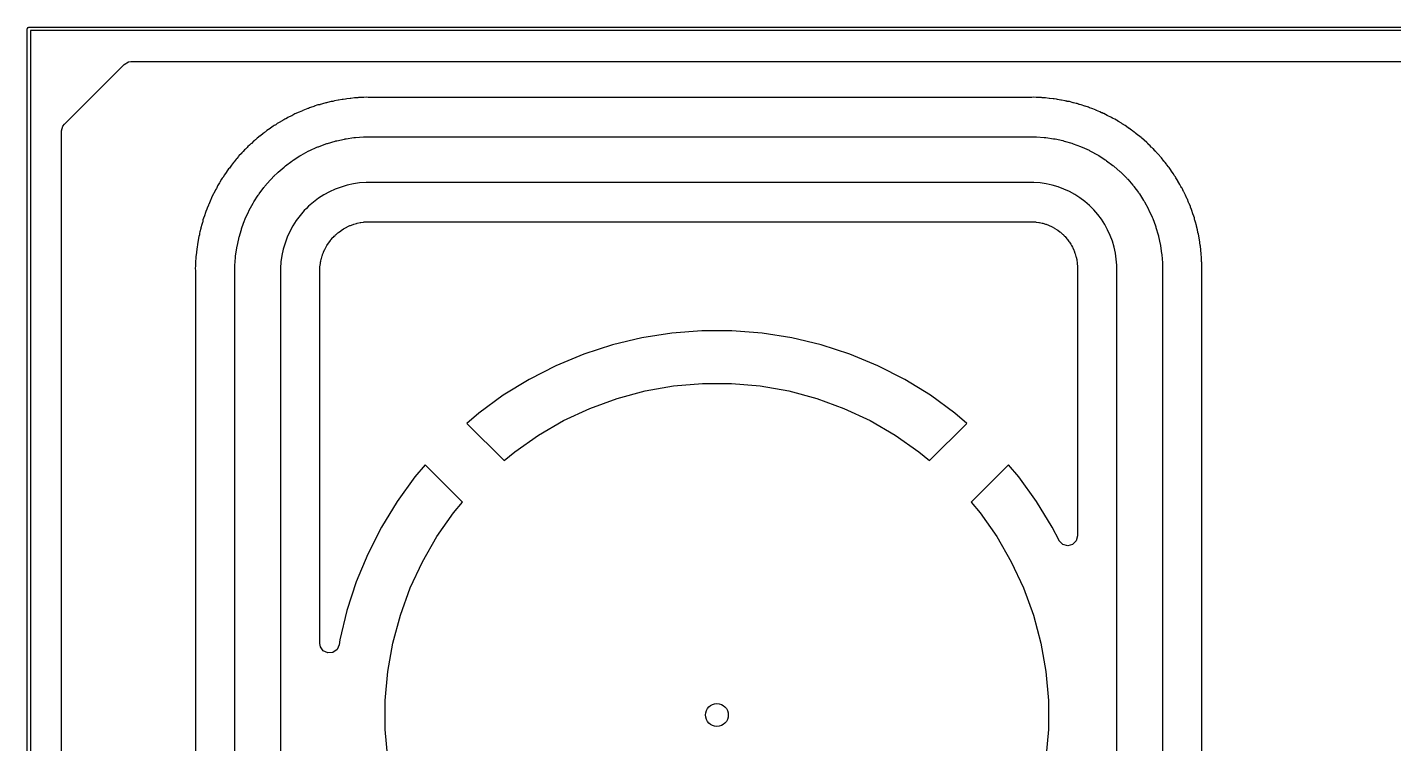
# Model space of a CAD drawing. Extents: x 2.78 to 5.89, y -4.63 to -2.07.
# Drawn here: x 2.778 to 3.601, y -2.5 to -2.068 of the extents above; entities that cross this region are included whole.
import ezdxf

# ---------------------------------------------------------------- set-up
doc = ezdxf.new("R2010")
doc.units = 0
doc.header["$MEASUREMENT"] = 0
doc.layers.add('BLACK', color=7, linetype='CONTINUOUS')

msp = doc.modelspace()

# ---------------------------------------------------------------- linework, layer by layer
at = {"layer": 'BLACK', "linetype": 'CONTINUOUS'}
for p, q in [((2.77808, -2.06894), (2.77816, -2.06857)), ((2.77808, -4.628), (2.77808, -2.06894)), ((2.77816, -2.06857), (2.77869, -2.06803)), ((2.77869, -2.06803), (2.77907, -2.06796)), ((2.77907, -2.06796), (5.8893, -2.06796)), ((2.78005, -2.06993), (2.78005, -4.62701)), ((5.88832, -2.06993), (2.78005, -2.06993)), ((2.80049, -2.12626), (2.83639, -2.09037)), ((2.83639, -2.09037), (2.83902, -2.08885)), ((2.83902, -2.08885), (2.84053, -2.08865)), ((2.84053, -2.08865), (5.82784, -2.08865)), ((2.95082, -2.11563), (2.94876, -2.11624)), ((2.95086, -2.11562), (2.95082, -2.11563)), ((2.95087, -2.11562), (2.95086, -2.11562)), ((2.95104, -2.11556), (2.95087, -2.11562)), ((2.95322, -2.11475), (2.95104, -2.11556)), ((2.95427, -2.11458), (2.95322, -2.11475)), ((2.95465, -2.11447), (2.95427, -2.11458)), ((2.95528, -2.11423), (2.95465, -2.11447)), ((2.95589, -2.11397), (2.95528, -2.11423)), ((2.95798, -2.11351), (2.95589, -2.11397)), ((2.95839, -2.11341), (2.95798, -2.11351)), ((2.96044, -2.11281), (2.95839, -2.11341)), ((2.9611, -2.11275), (2.96044, -2.11281)), ((2.9616, -2.11264), (2.9611, -2.11275)), ((2.96177, -2.11265), (2.9616, -2.11264)), ((2.96216, -2.11257), (2.96177, -2.11265)), ((2.96316, -2.11221), (2.96216, -2.11257)), ((2.96546, -2.11188), (2.96316, -2.11221)), ((2.96564, -2.11185), (2.96546, -2.11188)), ((2.96569, -2.11184), (2.96564, -2.11185)), ((2.96778, -2.11138), (2.96569, -2.11184)), ((2.96845, -2.11137), (2.96778, -2.11138)), ((2.96778, -2.11138), (2.96778, -2.11138)), ((2.9699, -2.11116), (2.96845, -2.11137)), ((2.97054, -2.11098), (2.9699, -2.11116)), ((2.97267, -2.11083), (2.97054, -2.11098)), ((2.97054, -2.11098), (2.97054, -2.11098)), ((2.97309, -2.11079), (2.97267, -2.11083)), ((2.97521, -2.11048), (2.97309, -2.11079)), ((2.97577, -2.11051), (2.97521, -2.11048)), ((2.97521, -2.11048), (2.97521, -2.11048)), ((2.97727, -2.1104), (2.97577, -2.11051)), ((2.97766, -2.11032), (2.97727, -2.1104)), ((2.97978, -2.1103), (2.97766, -2.11032)), ((2.97766, -2.11032), (2.97766, -2.11032)), ((2.98001, -2.11029), (2.97978, -2.1103)), ((2.98004, -2.11029), (2.98001, -2.11029)), ((2.98032, -2.11028), (2.98004, -2.11029)), ((2.98039, -2.11026), (2.98032, -2.11028)), ((2.98058, -2.11026), (2.98039, -2.11026)), ((2.98073, -2.11025), (2.98058, -2.11026)), ((2.98084, -2.11025), (2.98073, -2.11025)), ((2.98096, -2.11024), (2.98084, -2.11025)), ((2.98268, -2.11012), (2.98096, -2.11024)), ((2.98346, -2.11021), (2.98268, -2.11012)), ((2.98268, -2.11012), (2.98268, -2.11012)), ((2.98417, -2.11026), (2.98346, -2.11021)), ((2.98419, -2.11026), (2.98417, -2.11026)), ((2.98422, -2.11026), (2.98419, -2.11026)), ((2.98743, -2.11023), (2.98422, -2.11026)), ((2.98759, -2.11026), (2.98743, -2.11023)), ((2.98803, -2.11026), (2.98759, -2.11026)), ((3.37896, -2.11026), (2.98803, -2.11026)), ((3.37948, -2.11024), (3.37896, -2.11026)), ((3.37957, -2.11023), (3.37948, -2.11024)), ((3.38269, -2.11026), (3.37957, -2.11023)), ((3.37957, -2.11023), (3.37957, -2.11023)), ((3.37957, -2.11023), (3.37957, -2.11023)), ((3.37957, -2.11023), (3.37957, -2.11023)), ((3.38348, -2.11021), (3.38269, -2.11026)), ((3.38425, -2.11012), (3.38348, -2.11021)), ((3.3861, -2.11025), (3.38425, -2.11012)), ((3.38425, -2.11012), (3.38425, -2.11012)), ((3.38622, -2.11025), (3.3861, -2.11025)), ((3.38623, -2.11026), (3.38622, -2.11025)), ((3.38637, -2.11026), (3.38623, -2.11026)), ((3.38661, -2.11026), (3.38637, -2.11026)), ((3.38669, -2.11028), (3.38661, -2.11026)), ((3.38699, -2.11029), (3.38669, -2.11028)), ((3.38722, -2.1103), (3.38699, -2.11029)), ((3.38928, -2.11032), (3.38722, -2.1103)), ((3.3896, -2.11038), (3.38928, -2.11032)), ((3.39012, -2.11042), (3.3896, -2.11038)), ((3.39028, -2.11049), (3.39012, -2.11042)), ((3.3907, -2.11052), (3.39028, -2.11049)), ((3.3916, -2.11047), (3.3907, -2.11052)), ((3.39388, -2.1108), (3.3916, -2.11047)), ((3.39404, -2.11082), (3.39388, -2.1108)), ((3.39413, -2.11082), (3.39404, -2.11082)), ((3.39627, -2.11098), (3.39413, -2.11082)), ((3.39682, -2.11113), (3.39627, -2.11098)), ((3.39627, -2.11098), (3.39627, -2.11098)), ((3.39627, -2.11098), (3.39627, -2.11098)), ((3.39685, -2.11113), (3.39682, -2.11113)), ((3.3983, -2.11134), (3.39685, -2.11113)), ((3.3989, -2.11135), (3.3983, -2.11134)), ((3.40099, -2.11181), (3.3989, -2.11135)), ((3.3989, -2.11135), (3.3989, -2.11135)), ((3.4014, -2.11188), (3.40099, -2.11181)), ((3.40352, -2.11219), (3.4014, -2.11188)), ((3.40409, -2.11239), (3.40352, -2.11219)), ((3.40458, -2.11249), (3.40409, -2.11239)), ((3.40473, -2.11257), (3.40458, -2.11249)), ((3.40512, -2.11266), (3.40473, -2.11257)), ((3.40612, -2.11275), (3.40512, -2.11266)), ((3.40834, -2.1134), (3.40612, -2.11275)), ((3.40851, -2.11344), (3.40834, -2.1134)), ((3.40858, -2.11346), (3.40851, -2.11344)), ((3.41014, -2.1138), (3.40858, -2.11346)), ((3.41067, -2.11391), (3.41014, -2.1138)), ((3.41122, -2.11415), (3.41067, -2.11391)), ((3.4117, -2.1143), (3.41122, -2.11415)), ((3.41184, -2.11438), (3.4117, -2.1143)), ((3.41223, -2.1145), (3.41184, -2.11438)), ((3.41322, -2.11466), (3.41223, -2.1145)), ((3.41539, -2.11547), (3.41322, -2.11466)), ((3.41555, -2.11552), (3.41539, -2.11547)), ((3.41562, -2.11554), (3.41555, -2.11552)), ((3.41767, -2.11615), (3.41562, -2.11554)), ((3.4181, -2.11637), (3.41767, -2.11615)), ((3.41767, -2.11615), (3.41767, -2.11615)), ((2.93264, -2.1236), (2.93084, -2.12476)), ((2.93326, -2.12336), (2.93264, -2.1236)), ((2.9337, -2.12311), (2.93326, -2.12336)), ((2.93387, -2.12307), (2.9337, -2.12311)), ((2.93422, -2.12289), (2.93387, -2.12307)), ((2.93508, -2.12226), (2.93422, -2.12289)), ((2.93719, -2.1213), (2.93508, -2.12226)), ((2.93735, -2.12122), (2.93719, -2.1213)), ((2.9374, -2.12119), (2.93735, -2.12122)), ((2.93928, -2.12016), (2.9374, -2.12119)), ((2.93992, -2.11996), (2.93928, -2.12016)), ((2.93928, -2.12016), (2.93928, -2.12016)), ((2.94125, -2.11936), (2.93992, -2.11996)), ((2.94181, -2.11901), (2.94125, -2.11936)), ((2.94382, -2.11826), (2.94181, -2.11901)), ((2.94181, -2.11901), (2.94181, -2.11901)), ((2.94387, -2.11824), (2.94382, -2.11826)), ((2.94404, -2.11817), (2.94387, -2.11824)), ((2.94387, -2.11824), (2.94387, -2.11824)), ((2.94615, -2.11721), (2.94404, -2.11817)), ((2.94719, -2.11696), (2.94615, -2.11721)), ((2.94756, -2.11682), (2.94719, -2.11696)), ((2.94817, -2.11654), (2.94756, -2.11682)), ((2.94876, -2.11624), (2.94817, -2.11654)), ((2.94876, -2.11624), (2.94876, -2.11624)), ((3.41821, -2.11643), (3.4181, -2.11637)), ((3.41958, -2.11694), (3.41821, -2.11643)), ((3.42017, -2.11708), (3.41958, -2.11694)), ((3.42211, -2.11796), (3.42017, -2.11708)), ((3.42017, -2.11708), (3.42017, -2.11708)), ((3.42217, -2.11799), (3.42211, -2.11796)), ((3.42218, -2.11799), (3.42217, -2.11799)), ((3.42234, -2.11806), (3.42218, -2.11799)), ((3.4245, -2.11887), (3.42234, -2.11806)), ((3.42536, -2.1194), (3.4245, -2.11887)), ((3.42573, -2.11956), (3.42536, -2.1194)), ((3.42635, -2.1198), (3.42573, -2.11956)), ((3.42692, -2.11998), (3.42635, -2.1198)), ((3.4288, -2.121), (3.42692, -2.11998)), ((3.42918, -2.12119), (3.4288, -2.121)), ((3.43112, -2.12208), (3.42918, -2.12119)), ((3.43161, -2.12243), (3.43112, -2.12208)), ((3.43112, -2.12208), (3.43112, -2.12208)), ((3.43205, -2.12267), (3.43161, -2.12243)), ((3.43217, -2.12279), (3.43205, -2.12267)), ((3.43252, -2.12298), (3.43217, -2.12279)), ((3.43346, -2.12335), (3.43252, -2.12298)), ((3.4354, -2.1246), (3.43346, -2.12335)), ((2.79877, -2.13041), (2.79956, -2.12748)), ((2.79877, -2.2135), (2.79877, -2.13041)), ((2.79956, -2.12748), (2.80049, -2.12626)), ((2.92017, -2.13185), (2.91855, -2.13325)), ((2.92075, -2.13152), (2.92017, -2.13185)), ((2.92116, -2.13121), (2.92075, -2.13152)), ((2.92131, -2.13115), (2.92116, -2.13121)), ((2.92163, -2.13092), (2.92131, -2.13115)), ((2.9224, -2.13018), (2.92163, -2.13092)), ((2.92435, -2.12893), (2.9224, -2.13018)), ((2.92449, -2.12882), (2.92435, -2.12893)), ((2.92454, -2.12878), (2.92449, -2.12882)), ((2.92625, -2.1275), (2.92454, -2.12878)), ((2.92686, -2.12721), (2.92625, -2.1275)), ((2.92729, -2.12694), (2.92686, -2.12721)), ((2.92745, -2.12689), (2.92729, -2.12694)), ((2.92778, -2.12668), (2.92745, -2.12689)), ((2.9286, -2.126), (2.92778, -2.12668)), ((2.93063, -2.12488), (2.9286, -2.126)), ((2.93079, -2.12479), (2.93063, -2.12488)), ((2.93084, -2.12476), (2.93079, -2.12479)), ((3.43555, -2.12469), (3.4354, -2.1246)), ((3.43561, -2.12472), (3.43555, -2.12469)), ((3.43749, -2.12575), (3.43561, -2.12472)), ((3.43796, -2.12614), (3.43749, -2.12575)), ((3.43838, -2.12641), (3.43796, -2.12614)), ((3.43849, -2.12653), (3.43838, -2.12641)), ((3.43882, -2.12675), (3.43849, -2.12653)), ((3.43973, -2.12719), (3.43882, -2.12675)), ((3.44158, -2.12857), (3.43973, -2.12719)), ((3.44173, -2.12867), (3.44158, -2.12857)), ((3.44179, -2.12871), (3.44173, -2.12867)), ((3.44359, -2.12986), (3.44179, -2.12871)), ((3.44402, -2.13028), (3.44359, -2.12986)), ((3.44519, -2.13116), (3.44402, -2.13028)), ((3.44572, -2.13146), (3.44519, -2.13116)), ((3.44617, -2.13185), (3.44572, -2.13146)), ((3.44572, -2.13146), (3.44572, -2.13146)), ((3.44572, -2.13146), (3.44572, -2.13146)), ((3.44733, -2.13286), (3.44617, -2.13185)), ((2.91056, -2.14035), (2.90953, -2.14138)), ((2.91097, -2.13982), (2.91056, -2.14035)), ((2.91205, -2.13888), (2.91097, -2.13982)), ((2.91097, -2.13982), (2.91097, -2.13982)), ((2.91208, -2.13886), (2.91205, -2.13888)), ((2.91224, -2.13871), (2.91208, -2.13885)), ((2.91208, -2.13885), (2.91208, -2.13886)), ((2.91244, -2.13851), (2.91224, -2.13871)), ((2.91258, -2.13842), (2.91244, -2.13851)), ((2.91285, -2.13818), (2.91258, -2.13842)), ((2.91309, -2.13796), (2.91285, -2.13818)), ((2.91466, -2.13641), (2.91309, -2.13796)), ((2.91499, -2.1362), (2.91466, -2.13641)), ((2.91466, -2.13641), (2.91466, -2.13641)), ((2.91539, -2.13585), (2.91499, -2.1362)), ((2.91556, -2.13578), (2.91539, -2.13585)), ((2.91587, -2.13551), (2.91556, -2.13578)), ((2.91651, -2.1348), (2.91587, -2.13551)), ((2.91836, -2.13341), (2.91651, -2.1348)), ((2.91849, -2.1333), (2.91836, -2.13341)), ((2.91855, -2.13325), (2.91849, -2.1333)), ((2.94825, -2.14224), (2.95262, -2.14025)), ((2.95262, -2.14025), (2.95308, -2.14007)), ((2.95308, -2.14007), (2.95353, -2.13987)), ((2.95353, -2.13987), (2.95803, -2.13819)), ((2.95803, -2.13819), (2.9585, -2.13805)), ((2.9585, -2.13805), (2.95896, -2.13788)), ((2.95896, -2.13788), (2.96356, -2.13653)), ((2.96356, -2.13653), (2.96404, -2.13642)), ((2.96404, -2.13642), (2.96452, -2.13629)), ((2.96452, -2.13629), (2.96921, -2.13527)), ((2.96921, -2.13527), (2.96969, -2.13519)), ((2.96969, -2.13519), (2.97017, -2.13509)), ((2.97017, -2.13509), (2.97493, -2.13441)), ((2.97493, -2.13441), (2.97542, -2.13437)), ((2.97542, -2.13437), (2.9759, -2.1343)), ((2.9759, -2.1343), (2.98069, -2.13396)), ((2.98069, -2.13396), (2.98112, -2.13396)), ((2.98112, -2.13396), (2.98155, -2.13393)), ((2.98155, -2.13393), (2.98395, -2.1339)), ((2.98395, -2.1339), (2.98401, -2.13391)), ((2.98401, -2.13391), (2.98407, -2.1339)), ((2.98407, -2.1339), (3.38292, -2.1339)), ((3.38292, -2.1339), (3.38299, -2.13391)), ((3.38299, -2.13391), (3.38305, -2.1339)), ((3.38305, -2.1339), (3.38538, -2.13393)), ((3.38538, -2.13393), (3.38581, -2.13396)), ((3.38581, -2.13396), (3.38624, -2.13396)), ((3.38624, -2.13396), (3.3909, -2.13429)), ((3.3909, -2.13429), (3.39139, -2.13436)), ((3.39139, -2.13436), (3.39188, -2.1344)), ((3.39188, -2.1344), (3.39651, -2.13506)), ((3.39651, -2.13506), (3.39699, -2.13517)), ((3.39699, -2.13517), (3.39748, -2.13524)), ((3.39748, -2.13524), (3.40204, -2.13623)), ((3.40204, -2.13623), (3.40251, -2.13637)), ((3.40251, -2.13637), (3.40299, -2.13648)), ((3.40299, -2.13648), (3.40748, -2.13779)), ((3.40748, -2.13779), (3.40794, -2.13796)), ((3.40794, -2.13796), (3.40841, -2.1381)), ((3.40841, -2.1381), (3.41279, -2.13974)), ((3.41279, -2.13974), (3.41324, -2.13994)), ((3.41324, -2.13994), (3.4137, -2.14011)), ((3.4137, -2.14011), (3.41795, -2.14205)), ((3.44766, -2.13312), (3.44733, -2.13286)), ((3.44937, -2.1344), (3.44766, -2.13312)), ((3.4497, -2.13477), (3.44937, -2.1344)), ((3.44937, -2.1344), (3.44937, -2.1344)), ((3.45085, -2.13575), (3.4497, -2.13477)), ((3.45111, -2.13593), (3.45085, -2.13575)), ((3.45265, -2.13744), (3.45111, -2.13593)), ((3.45309, -2.1378), (3.45265, -2.13744)), ((3.45309, -2.13781), (3.45309, -2.1378)), ((3.45331, -2.138), (3.45309, -2.13781)), ((3.4534, -2.13809), (3.45331, -2.138)), ((3.45331, -2.138), (3.45331, -2.138)), ((3.45331, -2.138), (3.45331, -2.138)), ((3.45343, -2.13812), (3.4534, -2.13809)), ((3.45358, -2.13828), (3.45343, -2.13812)), ((3.45343, -2.13812), (3.45343, -2.13812)), ((3.45482, -2.13935), (3.45358, -2.13828)), ((3.45541, -2.14011), (3.45482, -2.13935)), ((3.45567, -2.14036), (3.45541, -2.14011)), ((3.45622, -2.14085), (3.45567, -2.14036)), ((2.90269, -2.14904), (2.90243, -2.14937)), ((2.90398, -2.14733), (2.90269, -2.14904)), ((2.90439, -2.14696), (2.90398, -2.14733)), ((2.90398, -2.14733), (2.90398, -2.14733)), ((2.90538, -2.14581), (2.90439, -2.14696)), ((2.90559, -2.14548), (2.90538, -2.14581)), ((2.90714, -2.14391), (2.90559, -2.14548)), ((2.90559, -2.14548), (2.90559, -2.14548)), ((2.9073, -2.14371), (2.90714, -2.14391)), ((2.90736, -2.14367), (2.9073, -2.14371)), ((2.9076, -2.1434), (2.90736, -2.14367)), ((2.90769, -2.14326), (2.9076, -2.1434)), ((2.90789, -2.14306), (2.90769, -2.14326)), ((2.90803, -2.1429), (2.90789, -2.14306)), ((2.90806, -2.14287), (2.90803, -2.1429)), ((2.909, -2.14179), (2.90806, -2.14287)), ((2.90953, -2.14138), (2.909, -2.14179)), ((2.909, -2.14179), (2.909, -2.14179)), ((2.93363, -2.15151), (2.93747, -2.14864)), ((2.93747, -2.14864), (2.93788, -2.14837)), ((2.93788, -2.14837), (2.93828, -2.14808)), ((2.93828, -2.14808), (2.94232, -2.14548)), ((2.94232, -2.14548), (2.94275, -2.14524)), ((2.94275, -2.14524), (2.94316, -2.14498)), ((2.94316, -2.14498), (2.94738, -2.14268)), ((2.94738, -2.14268), (2.94782, -2.14247)), ((2.94782, -2.14247), (2.94825, -2.14224)), ((3.41795, -2.14205), (3.41838, -2.14229)), ((3.41838, -2.14229), (3.41883, -2.14249)), ((3.41883, -2.14249), (3.42293, -2.14473)), ((3.42293, -2.14473), (3.42334, -2.145)), ((3.42334, -2.145), (3.42377, -2.14523)), ((3.42377, -2.14523), (3.42771, -2.14776)), ((3.42771, -2.14776), (3.4281, -2.14805)), ((3.4281, -2.14805), (3.42851, -2.14832)), ((3.42851, -2.14832), (3.43225, -2.15112)), ((3.45641, -2.141), (3.45622, -2.14085)), ((3.45652, -2.14108), (3.45641, -2.141)), ((3.4567, -2.14123), (3.45652, -2.14108)), ((3.45763, -2.14229), (3.4567, -2.14123)), ((3.45766, -2.14233), (3.45763, -2.14229)), ((3.45766, -2.14234), (3.45766, -2.14233)), ((3.4578, -2.14249), (3.45766, -2.14234)), ((3.45804, -2.14273), (3.4578, -2.14249)), ((3.45815, -2.14288), (3.45804, -2.14273)), ((3.45839, -2.14316), (3.45815, -2.14288)), ((3.4586, -2.14338), (3.45839, -2.14316)), ((3.46011, -2.14492), (3.4586, -2.14338)), ((3.46029, -2.1452), (3.46011, -2.14492)), ((3.46063, -2.14559), (3.46029, -2.1452)), ((3.4607, -2.14575), (3.46063, -2.14559)), ((3.46097, -2.14607), (3.4607, -2.14575)), ((3.46164, -2.14667), (3.46097, -2.14607)), ((3.46302, -2.14851), (3.46164, -2.14667)), ((3.46312, -2.14864), (3.46302, -2.14851)), ((3.46318, -2.14871), (3.46312, -2.14864)), ((3.46376, -2.14937), (3.46318, -2.14871)), ((2.89668, -2.15707), (2.89622, -2.15803)), ((2.89807, -2.15522), (2.89668, -2.15707)), ((2.89817, -2.15507), (2.89807, -2.15522)), ((2.8982, -2.15502), (2.89817, -2.15507)), ((2.89936, -2.15322), (2.8982, -2.15502)), ((2.89982, -2.15274), (2.89936, -2.15322)), ((2.9007, -2.15157), (2.89982, -2.15274)), ((2.90103, -2.15099), (2.9007, -2.15157)), ((2.90243, -2.14937), (2.90103, -2.15099)), ((2.90103, -2.15099), (2.90103, -2.15099)), ((2.92689, -2.15754), (2.9286, -2.15586)), ((2.9286, -2.15586), (2.92893, -2.15558)), ((2.92893, -2.15558), (2.92924, -2.15527)), ((2.92924, -2.15527), (2.93286, -2.15213)), ((2.93286, -2.15213), (2.93326, -2.15183)), ((2.93326, -2.15183), (2.93363, -2.15151)), ((3.43225, -2.15112), (3.43263, -2.15144)), ((3.43263, -2.15144), (3.43302, -2.15174)), ((3.43302, -2.15174), (3.43655, -2.1548)), ((3.43655, -2.1548), (3.43686, -2.1551)), ((3.43686, -2.1551), (3.43718, -2.15538)), ((3.43718, -2.15538), (3.43885, -2.15702)), ((3.43885, -2.15702), (3.43893, -2.15711)), ((3.43893, -2.15711), (3.43902, -2.15719)), ((3.43902, -2.15719), (3.44066, -2.15886)), ((3.46459, -2.15033), (3.46376, -2.14937)), ((3.46488, -2.15085), (3.46459, -2.15033)), ((3.46576, -2.15202), (3.46488, -2.15085)), ((3.46598, -2.15225), (3.46576, -2.15202)), ((3.46618, -2.15246), (3.46598, -2.15225)), ((3.46734, -2.15426), (3.46618, -2.15246)), ((3.46737, -2.15431), (3.46734, -2.15426)), ((3.46747, -2.15446), (3.46737, -2.15431)), ((3.46737, -2.15431), (3.46737, -2.15431)), ((3.46886, -2.15631), (3.46747, -2.15446)), ((3.46929, -2.15722), (3.46886, -2.15631)), ((3.46951, -2.15756), (3.46929, -2.15722)), ((2.89207, -2.16504), (2.89144, -2.1659)), ((2.89225, -2.16469), (2.89207, -2.16504)), ((2.89254, -2.16408), (2.89225, -2.16469)), ((2.89278, -2.16346), (2.89254, -2.16408)), ((2.89394, -2.16166), (2.89278, -2.16346)), ((2.89278, -2.16346), (2.89278, -2.16346)), ((2.89415, -2.1613), (2.89394, -2.16166)), ((2.89518, -2.15942), (2.89415, -2.1613)), ((2.8956, -2.15891), (2.89518, -2.15942)), ((2.89518, -2.15942), (2.89518, -2.15942)), ((2.89588, -2.15848), (2.8956, -2.15891)), ((2.89601, -2.15836), (2.89588, -2.15848)), ((2.89622, -2.15803), (2.89601, -2.15836)), ((2.91782, -2.16829), (2.92069, -2.16445)), ((2.92069, -2.16445), (2.92101, -2.16408)), ((2.92101, -2.16408), (2.92131, -2.16368)), ((2.92131, -2.16368), (2.92445, -2.16006)), ((2.92445, -2.16006), (2.92476, -2.15975)), ((2.92476, -2.15975), (2.92504, -2.15942)), ((2.92504, -2.15942), (2.92672, -2.15771)), ((2.92672, -2.15771), (2.92681, -2.15763)), ((2.92681, -2.15763), (2.92689, -2.15754)), ((2.96362, -2.16552), (2.96015, -2.1671)), ((2.9672, -2.16419), (2.96362, -2.16552)), ((2.97086, -2.16311), (2.9672, -2.16419)), ((2.97458, -2.1623), (2.97086, -2.16311)), ((2.97836, -2.16176), (2.97458, -2.1623)), ((2.98223, -2.16148), (2.97836, -2.16176)), ((2.98413, -2.16146), (2.98223, -2.16148)), ((3.38286, -2.16146), (2.98413, -2.16146)), ((3.38471, -2.16148), (3.38286, -2.16146)), ((3.38845, -2.16175), (3.38471, -2.16148)), ((3.3921, -2.16227), (3.38845, -2.16175)), ((3.3957, -2.16306), (3.3921, -2.16227)), ((3.39924, -2.1641), (3.3957, -2.16306)), ((3.4027, -2.16538), (3.39924, -2.1641)), ((3.40605, -2.16692), (3.4027, -2.16538)), ((3.44066, -2.15886), (3.44094, -2.15919)), ((3.44094, -2.15919), (3.44125, -2.15949)), ((3.44125, -2.15949), (3.44431, -2.16302)), ((3.44431, -2.16302), (3.4446, -2.16342)), ((3.4446, -2.16342), (3.44492, -2.16379)), ((3.44492, -2.16379), (3.44772, -2.16753)), ((3.46991, -2.15809), (3.46951, -2.15756)), ((3.4703, -2.15855), (3.46991, -2.15809)), ((3.47132, -2.16043), (3.4703, -2.15855)), ((3.47135, -2.16048), (3.47132, -2.16043)), ((3.47135, -2.16049), (3.47135, -2.16048)), ((3.47144, -2.16064), (3.47135, -2.16049)), ((3.47269, -2.16259), (3.47144, -2.16064)), ((3.47306, -2.16352), (3.47269, -2.16259)), ((3.47326, -2.16387), (3.47306, -2.16352)), ((3.47361, -2.16443), (3.47326, -2.16387)), ((3.47397, -2.16492), (3.47361, -2.16443)), ((3.47485, -2.16687), (3.47397, -2.16492)), ((2.88819, -2.17263), (2.88737, -2.17481)), ((2.88874, -2.17173), (2.88819, -2.17263)), ((2.88891, -2.17137), (2.88874, -2.17173)), ((2.88914, -2.17074), (2.88891, -2.17137)), ((2.88934, -2.1701), (2.88914, -2.17074)), ((2.89037, -2.16822), (2.88934, -2.1701)), ((2.89039, -2.16818), (2.89037, -2.16822)), ((2.8904, -2.16817), (2.89039, -2.16818)), ((2.89048, -2.16801), (2.8904, -2.16817)), ((2.89144, -2.1659), (2.89048, -2.16801)), ((2.91416, -2.17398), (2.91442, -2.17357)), ((2.91442, -2.17357), (2.91466, -2.17314)), ((2.91466, -2.17314), (2.91726, -2.1691)), ((2.91726, -2.1691), (2.91755, -2.1687)), ((2.91755, -2.1687), (2.91782, -2.16829)), ((2.95054, -2.17328), (2.94761, -2.17582)), ((2.95359, -2.17099), (2.95054, -2.17328)), ((2.9568, -2.16893), (2.95359, -2.17099)), ((2.96015, -2.1671), (2.9568, -2.16893)), ((3.40929, -2.16868), (3.40605, -2.16692)), ((3.41239, -2.17068), (3.40929, -2.16868)), ((3.41534, -2.17289), (3.41239, -2.17068)), ((3.41818, -2.17535), (3.41534, -2.17289)), ((3.44772, -2.16753), (3.44799, -2.16794)), ((3.44799, -2.16794), (3.44828, -2.16834)), ((3.44828, -2.16834), (3.45081, -2.17227)), ((3.45081, -2.17227), (3.45105, -2.1727)), ((3.45105, -2.1727), (3.45131, -2.17311)), ((3.45131, -2.17311), (3.45355, -2.17722)), ((3.47488, -2.16692), (3.47485, -2.16687)), ((3.47488, -2.16693), (3.47488, -2.16692)), ((3.47496, -2.16709), (3.47488, -2.16693)), ((3.47607, -2.16912), (3.47496, -2.16709)), ((3.47637, -2.17008), (3.47607, -2.16912)), ((3.47654, -2.17044), (3.47637, -2.17008)), ((3.47685, -2.17103), (3.47654, -2.17044)), ((3.47717, -2.17154), (3.47685, -2.17103)), ((3.47792, -2.17354), (3.47717, -2.17154)), ((3.47717, -2.17154), (3.47717, -2.17154)), ((3.47717, -2.17154), (3.47717, -2.17154)), ((3.47808, -2.17393), (3.47792, -2.17354)), ((2.88474, -2.18186), (2.88393, -2.18404)), ((2.8848, -2.18169), (2.88474, -2.18186)), ((2.88481, -2.18164), (2.8848, -2.18169)), ((2.88542, -2.17958), (2.88481, -2.18164)), ((2.88572, -2.17899), (2.88542, -2.17958)), ((2.88624, -2.17762), (2.88572, -2.17899)), ((2.88639, -2.17697), (2.88624, -2.17762)), ((2.88728, -2.17503), (2.88639, -2.17697)), ((2.88639, -2.17697), (2.88639, -2.17697)), ((2.8873, -2.17498), (2.88728, -2.17503)), ((2.88737, -2.17481), (2.8873, -2.17497)), ((2.8873, -2.17497), (2.8873, -2.17498)), ((2.90943, -2.18344), (2.91142, -2.17907)), ((2.91142, -2.17907), (2.91165, -2.17864)), ((2.91165, -2.17864), (2.91186, -2.1782)), ((2.91186, -2.1782), (2.91416, -2.17398)), ((2.94246, -2.18136), (2.94017, -2.18441)), ((2.945, -2.17843), (2.94246, -2.18136)), ((2.94629, -2.17711), (2.945, -2.17843)), ((2.94761, -2.17582), (2.94629, -2.17711)), ((3.41945, -2.1766), (3.41818, -2.17535)), ((3.4207, -2.17787), (3.41945, -2.1766)), ((3.42316, -2.1807), (3.4207, -2.17787)), ((3.42537, -2.18365), (3.42316, -2.1807)), ((3.45355, -2.17722), (3.45376, -2.17766)), ((3.45376, -2.17766), (3.45399, -2.1781)), ((3.45399, -2.1781), (3.45593, -2.18235)), ((3.47816, -2.1741), (3.47808, -2.17393)), ((3.47897, -2.17588), (3.47816, -2.1741)), ((3.47913, -2.17657), (3.47897, -2.17588)), ((3.47916, -2.17668), (3.47913, -2.17657)), ((3.47962, -2.17783), (3.47916, -2.17668)), ((3.4799, -2.17837), (3.47962, -2.17783)), ((3.4805, -2.18042), (3.4799, -2.17837)), ((3.48052, -2.18048), (3.4805, -2.18042)), ((3.48052, -2.18049), (3.48052, -2.18048)), ((3.48057, -2.18066), (3.48052, -2.18049)), ((3.48138, -2.18282), (3.48057, -2.18066)), ((2.88259, -2.18921), (2.88199, -2.19126)), ((2.88269, -2.1888), (2.88259, -2.18921)), ((2.88315, -2.18671), (2.88269, -2.1888)), ((2.88341, -2.1861), (2.88315, -2.18671)), ((2.88356, -2.18561), (2.88341, -2.1861)), ((2.88365, -2.18547), (2.88356, -2.18561)), ((2.88376, -2.18509), (2.88365, -2.18547)), ((2.88393, -2.18404), (2.88376, -2.18509)), ((2.90571, -2.19438), (2.90706, -2.18978)), ((2.90706, -2.18978), (2.90723, -2.18932)), ((2.90723, -2.18932), (2.90737, -2.18885)), ((2.90737, -2.18885), (2.90905, -2.18435)), ((2.90905, -2.18435), (2.90925, -2.1839)), ((2.90925, -2.1839), (2.90943, -2.18344)), ((2.93811, -2.18762), (2.93628, -2.19097)), ((2.94017, -2.18441), (2.93811, -2.18762)), ((2.96726, -2.19031), (2.9687, -2.18939)), ((2.9687, -2.18939), (2.96906, -2.18918)), ((2.96906, -2.18918), (2.97056, -2.18836)), ((2.97056, -2.18836), (2.97093, -2.18817)), ((2.97093, -2.18817), (2.97248, -2.18746)), ((2.97248, -2.18746), (2.97287, -2.1873)), ((2.97287, -2.1873), (2.97447, -2.1867)), ((2.97447, -2.1867), (2.97487, -2.18657)), ((2.97487, -2.18657), (2.97651, -2.18609)), ((2.97651, -2.18609), (2.97691, -2.18599)), ((2.97691, -2.18599), (2.97858, -2.18562)), ((2.97858, -2.18562), (2.97899, -2.18555)), ((2.97899, -2.18555), (2.98068, -2.18531)), ((2.98068, -2.18531), (2.9811, -2.18526)), ((2.9811, -2.18526), (2.98299, -2.18513)), ((2.98299, -2.18513), (2.98336, -2.18511)), ((2.98336, -2.18511), (2.98415, -2.18511)), ((2.98415, -2.18511), (2.98421, -2.18511)), ((2.98421, -2.18511), (2.98426, -2.18511)), ((2.98426, -2.18511), (3.38273, -2.18511)), ((3.38273, -2.18511), (3.38278, -2.18511)), ((3.38278, -2.18511), (3.38284, -2.18511)), ((3.38284, -2.18511), (3.38357, -2.18511)), ((3.38357, -2.18511), (3.38394, -2.18513)), ((3.38394, -2.18513), (3.38571, -2.18525)), ((3.38571, -2.18525), (3.38612, -2.1853)), ((3.38612, -2.1853), (3.38769, -2.18552)), ((3.38769, -2.18552), (3.3881, -2.1856)), ((3.3881, -2.1856), (3.38965, -2.18593)), ((3.38965, -2.18593), (3.39005, -2.18604)), ((3.39005, -2.18604), (3.39157, -2.18648)), ((3.39157, -2.18648), (3.39197, -2.18661)), ((3.39197, -2.18661), (3.39345, -2.18717)), ((3.39345, -2.18717), (3.39383, -2.18733)), ((3.39383, -2.18733), (3.39527, -2.18798)), ((3.39527, -2.18798), (3.39565, -2.18817)), ((3.39565, -2.18817), (3.39703, -2.18893)), ((3.39703, -2.18893), (3.39739, -2.18914)), ((3.39739, -2.18914), (3.39872, -2.19)), ((3.39872, -2.19), (3.39907, -2.19024)), ((3.39907, -2.19024), (3.40033, -2.19118)), ((3.42736, -2.18675), (3.42537, -2.18365)), ((3.42913, -2.18999), (3.42736, -2.18675)), ((3.43066, -2.19335), (3.42913, -2.18999)), ((3.45593, -2.18235), (3.45611, -2.18281)), ((3.45611, -2.18281), (3.45631, -2.18325)), ((3.45631, -2.18325), (3.45794, -2.18763)), ((3.45794, -2.18763), (3.45808, -2.1881)), ((3.45808, -2.1881), (3.45825, -2.18857)), ((3.45825, -2.18857), (3.45957, -2.19305)), ((3.48154, -2.18382), (3.48138, -2.18282)), ((3.48166, -2.1842), (3.48154, -2.18382)), ((3.48189, -2.18482), (3.48166, -2.1842)), ((3.48213, -2.18538), (3.48189, -2.18482)), ((3.48259, -2.18747), (3.48213, -2.18538)), ((3.48269, -2.18787), (3.48259, -2.18747)), ((3.48329, -2.18992), (3.48269, -2.18787)), ((3.48335, -2.19053), (3.48329, -2.18992)), ((2.88102, -2.19651), (2.88056, -2.1986)), ((2.88103, -2.19646), (2.88102, -2.19646)), ((2.88102, -2.19646), (2.88102, -2.19651)), ((2.88106, -2.19628), (2.88103, -2.19646)), ((2.88139, -2.19398), (2.88106, -2.19628)), ((2.88175, -2.19298), (2.88139, -2.19398)), ((2.88183, -2.19259), (2.88175, -2.19298)), ((2.88193, -2.19192), (2.88183, -2.19259)), ((2.88199, -2.19126), (2.88193, -2.19192)), ((2.88199, -2.19126), (2.88199, -2.19126)), ((2.90445, -2.20003), (2.90547, -2.19534)), ((2.90547, -2.19534), (2.9056, -2.19486)), ((2.9056, -2.19486), (2.90571, -2.19438)), ((2.93337, -2.19802), (2.93229, -2.20168)), ((2.9347, -2.19444), (2.93337, -2.19802)), ((2.93628, -2.19097), (2.9347, -2.19444)), ((2.95857, -2.19952), (2.95949, -2.19808)), ((2.95949, -2.19808), (2.95973, -2.19774)), ((2.95973, -2.19774), (2.96075, -2.19637)), ((2.96075, -2.19637), (2.96102, -2.19605)), ((2.96102, -2.19605), (2.96226, -2.19461)), ((2.96226, -2.19461), (2.96251, -2.19434)), ((2.96251, -2.19434), (2.96298, -2.19387)), ((2.96298, -2.19387), (2.96304, -2.1938)), ((2.96304, -2.1938), (2.96352, -2.19333)), ((2.96352, -2.19333), (2.96379, -2.19308)), ((2.96379, -2.19308), (2.96421, -2.19271)), ((2.96421, -2.19271), (2.96523, -2.19184)), ((2.96523, -2.19184), (2.96555, -2.19158)), ((2.96555, -2.19158), (2.96692, -2.19055)), ((2.96692, -2.19055), (2.96726, -2.19031)), ((3.40033, -2.19118), (3.40066, -2.19145)), ((3.40066, -2.19145), (3.402, -2.19261)), ((3.402, -2.19261), (3.40227, -2.19286)), ((3.40227, -2.19286), (3.4027, -2.19328)), ((3.4027, -2.19328), (3.40277, -2.19335)), ((3.40277, -2.19335), (3.40319, -2.19378)), ((3.40319, -2.19378), (3.40344, -2.19404)), ((3.40344, -2.19404), (3.4046, -2.19538)), ((3.4046, -2.19538), (3.40486, -2.19571)), ((3.40486, -2.19571), (3.40581, -2.19698)), ((3.40581, -2.19698), (3.40605, -2.19732)), ((3.40605, -2.19732), (3.4069, -2.19865)), ((3.43195, -2.1968), (3.43066, -2.19335)), ((3.43299, -2.20034), (3.43195, -2.1968)), ((3.45957, -2.19305), (3.45968, -2.19353)), ((3.45968, -2.19353), (3.45981, -2.194)), ((3.45981, -2.194), (3.46081, -2.19857)), ((3.48345, -2.19101), (3.48335, -2.19053)), ((3.48344, -2.19118), (3.48345, -2.19101)), ((3.48352, -2.19157), (3.48344, -2.19118)), ((3.48386, -2.19252), (3.48352, -2.19157)), ((3.48419, -2.19481), (3.48386, -2.19252)), ((3.48422, -2.19498), (3.48419, -2.19481)), ((3.48423, -2.19505), (3.48422, -2.19498)), ((3.48469, -2.19714), (3.48423, -2.19505)), ((3.4847, -2.19775), (3.48469, -2.19714)), ((3.48491, -2.19919), (3.4847, -2.19775)), ((2.87997, -2.20391), (2.87966, -2.20603)), ((2.87966, -2.20603), (2.87966, -2.20603)), ((2.87966, -2.20603), (2.87969, -2.20659)), ((2.87969, -2.20659), (2.87969, -2.20726)), ((2.88, -2.20367), (2.87997, -2.20385)), ((2.87997, -2.20385), (2.87997, -2.20386)), ((2.87997, -2.20386), (2.87997, -2.20391)), ((2.88016, -2.20136), (2.88, -2.20367)), ((2.88045, -2.20034), (2.88016, -2.20136)), ((2.8805, -2.19994), (2.88045, -2.20034)), ((2.88055, -2.19927), (2.8805, -2.19994)), ((2.88056, -2.1986), (2.88055, -2.19927)), ((2.88056, -2.1986), (2.88056, -2.1986)), ((2.90348, -2.20672), (2.90355, -2.20624)), ((2.90355, -2.20624), (2.90359, -2.20575)), ((2.90359, -2.20575), (2.90427, -2.20099)), ((2.90427, -2.20099), (2.90437, -2.20051)), ((2.90437, -2.20051), (2.90445, -2.20003)), ((2.93148, -2.2054), (2.93094, -2.20918)), ((2.93229, -2.20168), (2.93148, -2.2054)), ((2.95529, -2.20726), (2.95575, -2.20569)), ((2.95575, -2.20569), (2.95588, -2.20529)), ((2.95588, -2.20529), (2.95602, -2.20494)), ((2.95602, -2.20494), (2.95648, -2.20369)), ((2.95648, -2.20369), (2.95664, -2.2033)), ((2.95664, -2.2033), (2.95735, -2.20175)), ((2.95735, -2.20175), (2.95754, -2.20138)), ((2.95754, -2.20138), (2.95836, -2.19988)), ((2.95836, -2.19988), (2.95857, -2.19952)), ((3.4069, -2.19865), (3.40712, -2.19901)), ((3.40712, -2.19901), (3.40739, -2.19952)), ((3.40739, -2.19952), (3.40787, -2.2004)), ((3.40787, -2.2004), (3.40806, -2.20077)), ((3.40806, -2.20077), (3.40872, -2.20221)), ((3.40872, -2.20221), (3.40888, -2.2026)), ((3.40888, -2.2026), (3.40943, -2.20408)), ((3.40943, -2.20408), (3.40956, -2.20447)), ((3.40956, -2.20447), (3.41001, -2.20599)), ((3.41001, -2.20599), (3.41011, -2.2064)), ((3.41011, -2.2064), (3.41045, -2.20794)), ((3.43377, -2.20395), (3.43299, -2.20034)), ((3.4343, -2.2076), (3.43377, -2.20395)), ((3.46081, -2.19857), (3.46088, -2.19905)), ((3.46088, -2.19905), (3.46098, -2.19954)), ((3.46098, -2.19954), (3.46165, -2.20416)), ((3.46165, -2.20416), (3.46168, -2.20465)), ((3.46168, -2.20465), (3.46175, -2.20514)), ((3.46175, -2.20514), (3.46208, -2.2098)), ((3.48507, -2.19978), (3.48491, -2.19919)), ((3.48508, -2.19994), (3.48507, -2.19978)), ((3.48522, -2.20191), (3.48508, -2.19994)), ((3.48527, -2.20233), (3.48522, -2.20191)), ((3.48557, -2.20444), (3.48527, -2.20233)), ((3.48554, -2.20494), (3.48557, -2.20444)), ((3.48566, -2.20644), (3.48554, -2.20494)), ((3.48573, -2.20677), (3.48566, -2.20644)), ((2.79877, -4.49693), (2.79877, -2.2135)), ((2.87931, -2.21331), (2.8793, -2.2135)), ((2.8793, -2.2135), (2.87941, -2.21438)), ((2.87943, -2.21166), (2.87931, -2.21331)), ((2.87931, -2.21331), (2.87931, -2.21331)), ((2.87941, -2.21438), (2.87942, -2.21448)), ((2.87942, -2.21448), (2.87941, -2.21453)), ((2.87941, -2.21453), (2.87944, -2.21506)), ((2.87944, -2.21124), (2.87943, -2.21166)), ((2.87945, -2.21112), (2.87944, -2.21121)), ((2.87944, -2.21121), (2.87944, -2.21124)), ((2.87946, -2.21093), (2.87945, -2.21112)), ((2.87947, -2.21091), (2.87946, -2.21093)), ((2.87948, -2.21075), (2.87947, -2.21091)), ((2.8795, -2.20848), (2.87948, -2.21075)), ((2.87966, -2.20768), (2.8795, -2.20848)), ((2.87969, -2.20726), (2.87966, -2.20768)), ((2.90308, -2.21477), (2.90311, -2.21237)), ((2.90309, -2.21483), (2.90308, -2.21477)), ((2.90308, -2.21489), (2.90309, -2.21483)), ((2.90308, -3.55374), (2.90308, -2.21489)), ((2.90311, -2.21237), (2.90314, -2.21194)), ((2.90314, -2.21151), (2.90348, -2.20672)), ((2.90314, -2.21194), (2.90314, -2.21151)), ((2.93066, -2.21304), (2.93064, -2.21495)), ((2.93064, -2.21495), (2.93064, -3.55374)), ((2.93094, -2.20918), (2.93066, -2.21304)), ((2.95429, -2.21418), (2.95431, -2.21381)), ((2.95429, -2.21467), (2.95429, -2.21418)), ((2.95429, -2.21503), (2.95429, -2.21467)), ((2.95431, -2.21381), (2.95433, -2.2135)), ((2.95433, -2.2135), (2.95444, -2.21192)), ((2.95444, -2.21192), (2.95449, -2.2115)), ((2.95449, -2.2115), (2.9545, -2.21145)), ((2.9545, -2.21145), (2.95469, -2.21013)), ((2.95469, -2.21013), (2.95473, -2.20981)), ((2.95473, -2.20981), (2.9548, -2.2094)), ((2.9548, -2.2094), (2.95493, -2.20883)), ((2.95493, -2.20883), (2.95517, -2.20773)), ((2.95517, -2.20773), (2.95527, -2.20733)), ((2.95527, -2.20733), (2.95529, -2.20726)), ((3.41045, -2.20794), (3.41052, -2.20835)), ((3.41052, -2.20835), (3.41075, -2.20992)), ((3.41075, -2.20992), (3.41079, -2.21033)), ((3.41079, -2.21033), (3.41092, -2.2121)), ((3.41092, -2.2121), (3.41093, -2.21247)), ((3.41093, -2.21247), (3.41094, -2.21325)), ((3.41094, -2.21325), (3.41094, -2.21331)), ((3.41094, -2.21331), (3.41094, -2.37446)), ((3.43456, -2.21134), (3.4343, -2.2076)), ((3.43458, -2.21318), (3.43456, -2.21134)), ((3.43458, -2.79729), (3.43458, -2.21318)), ((3.46208, -2.2098), (3.46209, -2.21023)), ((3.46209, -2.21023), (3.46212, -2.21066)), ((3.46212, -2.21066), (3.46214, -2.213)), ((3.46214, -2.213), (3.46214, -2.21306)), ((3.46214, -2.21306), (3.46214, -2.21312)), ((3.46214, -2.21312), (3.46214, -2.79722)), ((3.48575, -2.20883), (3.48573, -2.20677)), ((3.48576, -2.20904), (3.48575, -2.20883)), ((3.48575, -2.20907), (3.48576, -2.20904)), ((3.48577, -2.20936), (3.48575, -2.20907)), ((3.48578, -2.20943), (3.48577, -2.20936)), ((3.48578, -2.20966), (3.48578, -2.20943)), ((3.48579, -2.2098), (3.48578, -2.20966)), ((3.48578, -2.2133), (3.48579, -2.21328)), ((3.48578, -2.21332), (3.48578, -2.2133)), ((3.48581, -2.21648), (3.48578, -2.21332)), ((3.4858, -2.20994), (3.48579, -2.2098)), ((3.48579, -2.21328), (3.48583, -2.21257)), ((3.48593, -2.21179), (3.4858, -2.20994)), ((3.48583, -2.21257), (3.48593, -2.21179)), ((2.87944, -2.21506), (2.87941, -2.21825)), ((2.87941, -2.21825), (2.87942, -2.21833)), ((2.87942, -2.21833), (2.87944, -2.21886)), ((2.87944, -2.21886), (2.87944, -3.5577)), ((2.95429, -2.21508), (2.95429, -2.21503)), ((2.95429, -2.43916), (2.95429, -2.21508)), ((3.48578, -2.21664), (3.48581, -2.21648)), ((3.48578, -2.21708), (3.48578, -2.21664)), ((3.48578, -2.41032), (3.48578, -2.21708)), ((3.14844, -2.25511), (3.13075, -2.25935)), ((3.16641, -2.25226), (3.14844, -2.25511)), ((3.18454, -2.25083), (3.16641, -2.25226)), ((3.20273, -2.25083), (3.18454, -2.25083)), ((3.22087, -2.25226), (3.20273, -2.25083)), ((3.23883, -2.25511), (3.22087, -2.25226)), ((3.25652, -2.25935), (3.23883, -2.25511)), ((3.23883, -2.25511), (3.23883, -2.25511)), ((3.13075, -2.25935), (3.11345, -2.26497)), ((3.13075, -2.25935), (3.13075, -2.25935)), ((3.27382, -2.26497), (3.25652, -2.25935)), ((3.25652, -2.25935), (3.25652, -2.25935)), ((3.09664, -2.27194), (3.08043, -2.28019)), ((3.11345, -2.26497), (3.09664, -2.27194)), ((3.09664, -2.27194), (3.09664, -2.27194)), ((3.11345, -2.26497), (3.11345, -2.26497)), ((3.29063, -2.27194), (3.27382, -2.26497)), ((3.27382, -2.26497), (3.27382, -2.26497)), ((3.30684, -2.28019), (3.29063, -2.27194)), ((3.29063, -2.27194), (3.29063, -2.27194)), ((3.08043, -2.28019), (3.06492, -2.2897)), ((3.32235, -2.2897), (3.30684, -2.28019)), ((3.13349, -2.29159), (3.15035, -2.28707)), ((3.15035, -2.28707), (3.16753, -2.28404)), ((3.16753, -2.28404), (3.18491, -2.28252)), ((3.18491, -2.28252), (3.20236, -2.28252)), ((3.20236, -2.28252), (3.21974, -2.28404)), ((3.21974, -2.28404), (3.23692, -2.28707)), ((3.23692, -2.28707), (3.25378, -2.29159)), ((3.06492, -2.2897), (3.05021, -2.30039)), ((3.1171, -2.29755), (3.13349, -2.29159)), ((3.25378, -2.29159), (3.27017, -2.29755)), ((3.33706, -2.30039), (3.32235, -2.2897)), ((3.05021, -2.30039), (3.04295, -2.30659)), ((3.08618, -2.31365), (3.10129, -2.30493)), ((3.10129, -2.30493), (3.1171, -2.29755)), ((3.27017, -2.29755), (3.28599, -2.30493)), ((3.28599, -2.30493), (3.3011, -2.31365)), ((3.34432, -2.30659), (3.33706, -2.30039)), ((3.04295, -2.30659), (3.06543, -2.32907)), ((3.07188, -2.32366), (3.08618, -2.31365)), ((3.3011, -2.31365), (3.31539, -2.32366)), ((3.32184, -2.32907), (3.34432, -2.30659)), ((3.06543, -2.32907), (3.07188, -2.32366)), ((3.31539, -2.32366), (3.32184, -2.32907)), ((3.0179, -2.33164), (3.0117, -2.3389)), ((3.04038, -2.35413), (3.0179, -2.33164)), ((3.36938, -2.33164), (3.34689, -2.35413)), ((3.37557, -2.3389), (3.36938, -2.33164)), ((3.0117, -2.3389), (3.001, -2.35362)), ((3.38627, -2.35362), (3.37557, -2.3389)), ((3.001, -2.35362), (2.9915, -2.36913)), ((3.03496, -2.36058), (3.04038, -2.35413)), ((3.34689, -2.35413), (3.35231, -2.36058)), ((3.39577, -2.36913), (3.38627, -2.35362)), ((3.02496, -2.37487), (3.03496, -2.36058)), ((3.35231, -2.36058), (3.36231, -2.37487)), ((2.9915, -2.36913), (2.98324, -2.38534)), ((3.39985, -2.37713), (3.39577, -2.36913)), ((3.01623, -2.38998), (3.02496, -2.37487)), ((3.36231, -2.37487), (3.37104, -2.38998)), ((3.39999, -2.3774), (3.39985, -2.37713)), ((3.40214, -2.37954), (3.39999, -2.3774)), ((3.40507, -2.38033), (3.40214, -2.37954)), ((3.40801, -2.37954), (3.40507, -2.38033)), ((3.41015, -2.3774), (3.40801, -2.37954)), ((3.41094, -2.37446), (3.41015, -2.3774)), ((2.98324, -2.38534), (2.97628, -2.40214)), ((2.98324, -2.38534), (2.98324, -2.38534)), ((3.00886, -2.40579), (3.01623, -2.38998)), ((3.37104, -2.38998), (3.37841, -2.40579)), ((2.97628, -2.40214), (2.97066, -2.41944)), ((2.97628, -2.40214), (2.97628, -2.40214)), ((3.00289, -2.42219), (3.00886, -2.40579)), ((3.37841, -2.40579), (3.38438, -2.42219)), ((3.48578, -2.79337), (3.48578, -2.41032)), ((2.97066, -2.41944), (2.96641, -2.43713)), ((2.97066, -2.41944), (2.97066, -2.41944)), ((2.99838, -2.43904), (3.00289, -2.42219)), ((3.38438, -2.42219), (3.38889, -2.43904)), ((2.96641, -2.43713), (2.96595, -2.44008)), ((2.95467, -2.44127), (2.95429, -2.43916)), ((2.95646, -2.44372), (2.95467, -2.44127)), ((2.95923, -2.44496), (2.95646, -2.44372)), ((2.96225, -2.44464), (2.95923, -2.44496)), ((2.96471, -2.44286), (2.96225, -2.44464)), ((2.96595, -2.44008), (2.96471, -2.44286)), ((2.99535, -2.45622), (2.99838, -2.43904)), ((3.38889, -2.43904), (3.39192, -2.45622)), ((2.99383, -2.47361), (2.99535, -2.45622)), ((3.39192, -2.45622), (3.39345, -2.47361)), ((2.99383, -2.49105), (2.99383, -2.47361)), ((3.39345, -2.47361), (3.39345, -2.49105)), ((2.99535, -2.50843), (2.99383, -2.49105)), ((3.39345, -2.49105), (3.39192, -2.50843))]:
    msp.add_line(p, q, dxfattribs=at)
at = {"layer": 'BLACK'}
msp.add_circle((3.19364, -2.48233), 0.00689, dxfattribs=at)
msp.add_circle((3.19364, -2.48233), 0.00689, dxfattribs=at)
at = {"layer": 'WHITE'}
msp.add_circle((3.19364, -2.48233), 0.00689, dxfattribs=at)

doc.saveas('drawing.dxf')
